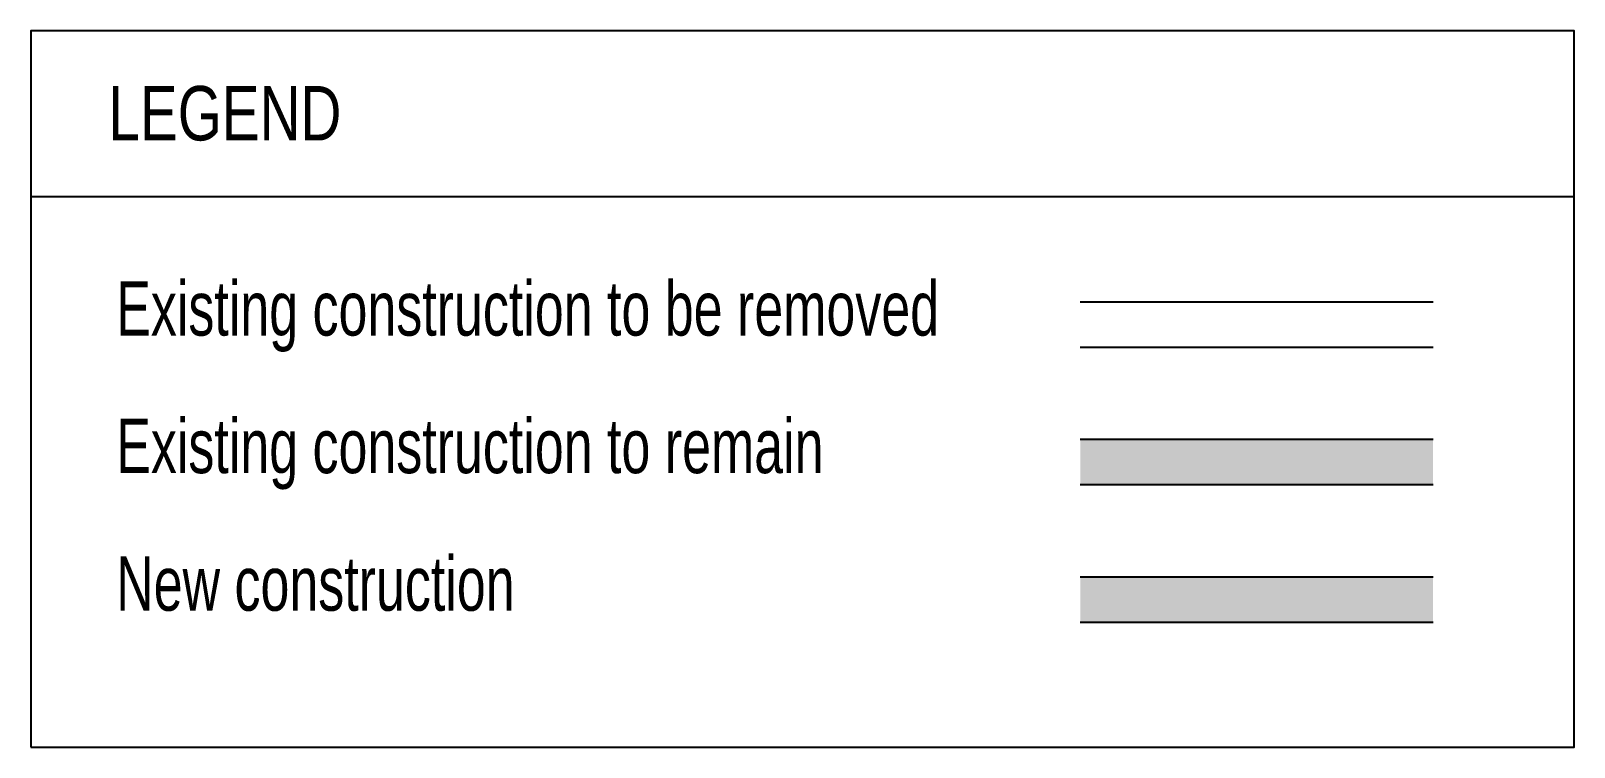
# Model space of a CAD drawing. Extents: x -743 to 664, y -463 to 298.
# Drawn here: x 493.6 to 663.8, y -287.6 to -208.7 of the extents above; entities that cross this region are included whole.
import ezdxf
from ezdxf.enums import TextEntityAlignment as Align

# ---------------------------------------------------------------- set-up
doc = ezdxf.new("R2010")
doc.units = 0
doc.header["$MEASUREMENT"] = 0
doc.layers.add('1.1FILL', color=7, linetype='Continuous')
doc.styles.add('DCADTXTSTYLE16', font='ARIAL NARROW')
doc.styles.add('DCADTXTSTYLE17', font='ARIAL NARROW')
doc.styles.add('DCADTXTSTYLE18', font='ARIAL NARROW')
doc.styles.add('DCADTXTSTYLE19', font='ARIAL NARROW')

msp = doc.modelspace()

# ---------------------------------------------------------------- hatches: boundary and pattern name
at = {"layer": '1.1FILL', "linetype": 'Continuous', "ltscale": 8}
for points in [[(609.31, -258.69), (648.21, -258.69), (648.21, -253.69), (609.31, -253.69)], [(609.31, -273.86), (648.21, -273.86), (648.21, -268.86), (609.31, -268.86)]]:
    msp.add_hatch(color=7, dxfattribs=at).paths.add_polyline_path(points, flags=0)

# ---------------------------------------------------------------- linework, layer by layer
at = {"layer": '1.1FILL', "color": 5, "linetype": 'Continuous', "ltscale": 8}
for p, q in [((493.59, -208.66), (493.59, -226.92)), ((493.59, -226.92), (663.77, -226.92))]:
    msp.add_line(p, q, dxfattribs=at)
at = {"layer": '1.1FILL', "color": 11, "linetype": 'Continuous', "ltscale": 2}
for p, q in [((609.31, -238.52), (648.21, -238.52)), ((609.31, -243.52), (648.21, -243.52))]:
    msp.add_line(p, q, dxfattribs=at)
at = {"layer": '1.1FILL', "color": 5, "linetype": 'Continuous', "ltscale": 2}
for p, q in [((609.31, -253.69), (648.21, -253.69)), ((609.31, -258.69), (648.21, -258.69)), ((609.31, -268.86), (648.21, -268.86)), ((609.31, -273.86), (648.21, -273.86))]:
    msp.add_line(p, q, dxfattribs=at)
at = {"layer": '1.1FILL', "color": 5, "linetype": 'Continuous', "ltscale": 8, "elevation": 50623.97}
msp.add_lwpolyline([(493.59, -287.64), (663.77, -287.64), (663.77, -208.66), (493.59, -208.66)], close=True, dxfattribs=at)

# ---------------------------------------------------------------- texts
at = {"layer": '1.1FILL', "color": 5, "linetype": 'Continuous', "ltscale": 1.375, "style": 'DCADTXTSTYLE19', "width": 0.909091}
msp.add_text('LEGEND', height=6, dxfattribs=at).set_placement((502.14, -222.54), align=Align.BOTTOM_LEFT)
at = {"layer": '1.1FILL', "color": 3, "linetype": 'Continuous', "ltscale": 2, "width": 0.833333}
for s, style, p in [('Existing construction to be removed', 'DCADTXTSTYLE16', (503, -244.06)), ('Existing construction to remain', 'DCADTXTSTYLE17', (503, -259.23)), ('New construction', 'DCADTXTSTYLE18', (503, -274.4))]:
    msp.add_text(s, height=6, dxfattribs=dict(at, style=style)).set_placement(p, align=Align.BOTTOM_LEFT)

doc.saveas('drawing.dxf')
